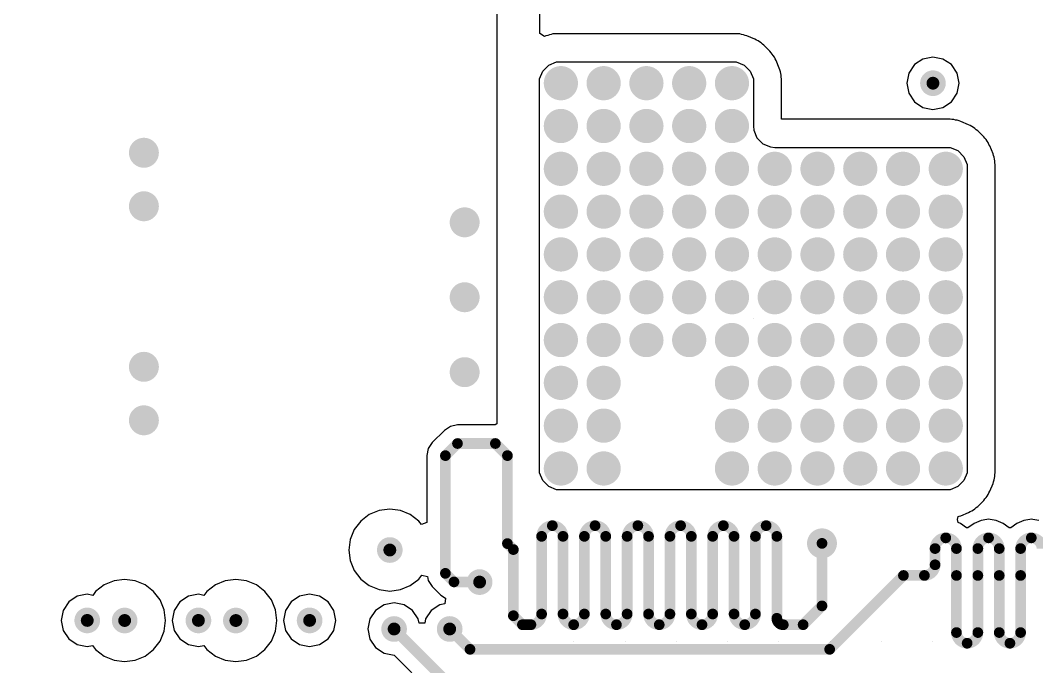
# Model space of a CAD drawing. Header units: millimetres. Extents: x 194 to 375, y 175 to 317.
# Drawn here: x 231.86 to 255.62, y 270.62 to 285.72 of the extents above; entities that cross this region are included whole.
import ezdxf

# ---------------------------------------------------------------- set-up
doc = ezdxf.new("R2010")
doc.units = ezdxf.units.MM
for name, color, linetype in [('Mechanical20', 56, 'Continuous'), ('MidLayer1', 16, 'Continuous'), ('PadHoleLayer', 156, 'Continuous'), ('ViaHoleLayer', 16, 'Continuous')]:
    doc.layers.add(name, color=color, linetype=linetype)

# ---------------------------------------------------------------- blocks, each defined once
blk = doc.blocks.new('PG_HSOF_8_1_B_6')
at = {"layer": 'PadHoleLayer'}
for points in [[(-4.2, 4.8), (-4.2, 4.8), (-4.2, 4.8), (-4.2, 4.8)], [(-3, 4.8), (-3, 4.8), (-3, 4.8), (-3, 4.8)], [(-1.8, 4.8), (-1.8, 4.8), (-1.8, 4.8), (-1.8, 4.8)], [(-0.6, 4.8), (-0.6, 4.8), (-0.6, 4.8), (-0.6, 4.8)], [(0.6, 4.8), (0.6, 4.8), (0.6, 4.8), (0.6, 4.8)], [(1.8, 4.8), (1.8, 4.8), (1.8, 4.8), (1.8, 4.8)], [(3, 4.8), (3, 4.8), (3, 4.8), (3, 4.8)], [(4.2, 4.8), (4.2, 4.8), (4.2, 4.8), (4.2, 4.8)], [(0, -2.75), (0, -2.75), (0, -2.75), (0, -2.75)]]:
    blk.add_lwpolyline(points, close=True, dxfattribs=at)

msp = doc.modelspace()

# ---------------------------------------------------------------- linework, layer by layer
at = {"layer": 'Mechanical20', "const_width": 0.1}
msp.add_lwpolyline([(206.5, 273.9, -0.633005), (299.5, 278.125)], format="xyb", dxfattribs=at)
at = {"layer": 'MidLayer1'}
for p, q in [((243, 290.059), (243, 276.293)), ((244.009, 285.412), (244.009, 290.059)), ((244.114, 285.341), (244.009, 285.412)), ((244.15, 285.356), (244.114, 285.341)), ((244.191, 285.367), (244.15, 285.356)), ((244.231, 285.383), (244.191, 285.367)), ((244.273, 285.389), (244.231, 285.383)), ((244.315, 285.4), (244.273, 285.389)), ((244.358, 285.4), (244.315, 285.4)), ((244.401, 285.406), (244.358, 285.4)), ((248.599, 285.406), (244.401, 285.406)), ((248.642, 285.4), (248.599, 285.406)), ((248.685, 285.4), (248.642, 285.4)), ((248.727, 285.389), (248.685, 285.4)), ((248.769, 285.383), (248.727, 285.389)), ((248.809, 285.367), (248.769, 285.383)), ((248.85, 285.356), (248.809, 285.367)), ((249.034, 285.28), (248.85, 285.356)), ((249.071, 285.258), (249.034, 285.28)), ((249.111, 285.242), (249.071, 285.258)), ((249.145, 285.215), (249.111, 285.242)), ((249.182, 285.194), (249.145, 285.215)), ((249.213, 285.164), (249.182, 285.194)), ((249.247, 285.137), (249.213, 285.164)), ((249.387, 284.997), (249.247, 285.137)), ((249.414, 284.963), (249.387, 284.997)), ((249.444, 284.932), (249.414, 284.963)), ((244.217, 284.674), (244.401, 284.75)), ((244.401, 284.75), (244.5, 284.75)), ((244.5, 284.75), (244.5, 284.75)), ((244.5, 284.75), (248.5, 284.75)), ((248.5, 284.75), (248.599, 284.75)), ((248.599, 284.75), (248.783, 284.674)), ((249.465, 284.895), (249.444, 284.932)), ((249.492, 284.861), (249.465, 284.895)), ((249.508, 284.821), (249.492, 284.861)), ((249.53, 284.784), (249.508, 284.821)), ((249.606, 284.6), (249.53, 284.784)), ((252.966, 284.815), (252.767, 284.683)), ((253.2, 284.862), (252.966, 284.815)), ((253.434, 284.815), (253.2, 284.862)), ((253.633, 284.683), (253.434, 284.815)), ((244, 284.349), (244.076, 284.533)), ((244.076, 284.533), (244.217, 284.674)), ((248.783, 284.674), (248.924, 284.533)), ((248.924, 284.533), (249, 284.349)), ((249.617, 284.559), (249.606, 284.6)), ((249.633, 284.519), (249.617, 284.559)), ((249.639, 284.477), (249.633, 284.519)), ((249.65, 284.435), (249.639, 284.477)), ((252.635, 284.484), (252.588, 284.25)), ((252.767, 284.683), (252.635, 284.484)), ((253.765, 284.484), (253.633, 284.683)), ((253.812, 284.25), (253.765, 284.484)), ((244, 284.25), (244, 284.349)), ((244, 275.25), (244, 284.25)), ((249, 284.349), (249, 284.25)), ((249, 284.25), (249, 284.25)), ((249, 284.25), (249, 283.25)), ((249.65, 284.392), (249.65, 284.435)), ((249.656, 284.349), (249.65, 284.392)), ((249.656, 283.406), (249.656, 284.349)), ((252.588, 284.25), (252.635, 284.016)), ((253.765, 284.016), (253.812, 284.25)), ((252.635, 284.016), (252.767, 283.817)), ((253.633, 283.817), (253.765, 284.016)), ((252.767, 283.817), (252.966, 283.685)), ((253.434, 283.685), (253.633, 283.817)), ((252.966, 283.685), (253.2, 283.638)), ((253.2, 283.638), (253.434, 283.685)), ((253.599, 283.406), (249.656, 283.406)), ((253.642, 283.4), (253.599, 283.406)), ((253.685, 283.4), (253.642, 283.4)), ((253.727, 283.389), (253.685, 283.4)), ((253.769, 283.383), (253.727, 283.389)), ((253.809, 283.367), (253.769, 283.383)), ((253.85, 283.356), (253.809, 283.367)), ((254.034, 283.28), (253.85, 283.356)), ((254.071, 283.258), (254.034, 283.28)), ((249, 283.25), (249.01, 283.152)), ((249.01, 283.152), (249.084, 282.972)), ((254.111, 283.242), (254.071, 283.258)), ((254.145, 283.215), (254.111, 283.242)), ((254.182, 283.194), (254.145, 283.215)), ((254.213, 283.164), (254.182, 283.194)), ((254.247, 283.137), (254.213, 283.164)), ((254.387, 282.997), (254.247, 283.137)), ((249.084, 282.972), (249.222, 282.834)), ((249.222, 282.834), (249.402, 282.76)), ((254.414, 282.963), (254.387, 282.997)), ((254.444, 282.932), (254.414, 282.963)), ((254.465, 282.895), (254.444, 282.932)), ((254.492, 282.861), (254.465, 282.895)), ((254.508, 282.821), (254.492, 282.861)), ((254.53, 282.784), (254.508, 282.821)), ((249.402, 282.76), (249.5, 282.75)), ((249.5, 282.75), (249.5, 282.75)), ((249.5, 282.75), (253.5, 282.75)), ((253.5, 282.75), (253.599, 282.75)), ((253.599, 282.75), (253.783, 282.674)), ((253.783, 282.674), (253.924, 282.533)), ((254.606, 282.6), (254.53, 282.784)), ((254.617, 282.559), (254.606, 282.6)), ((253.924, 282.533), (254, 282.349)), ((254, 282.349), (254, 282.25)), ((254.633, 282.519), (254.617, 282.559)), ((254.639, 282.477), (254.633, 282.519)), ((254.65, 282.435), (254.639, 282.477)), ((254.65, 282.392), (254.65, 282.435)), ((254.656, 282.349), (254.65, 282.392)), ((254.656, 282.25), (254.656, 282.349)), ((254, 282.25), (254, 282.25)), ((254, 282.25), (254, 275.25)), ((254.656, 275.25), (254.656, 282.25)), ((241.917, 276.233), (241.777, 276.139)), ((242.083, 276.266), (241.917, 276.233)), ((242.967, 276.266), (242.083, 276.266)), ((243, 276.293), (242.967, 276.266)), ((241.777, 276.139), (241.494, 275.856)), ((241.4, 275.716), (241.367, 275.55)), ((241.494, 275.856), (241.4, 275.716)), ((241.367, 275.55), (241.367, 273.984)), ((244, 275.151), (244, 275.25)), ((244, 275.25), (244, 275.25)), ((254, 275.25), (254, 275.151)), ((254.656, 275.151), (254.656, 275.25)), ((244.076, 274.967), (244, 275.151)), ((244.217, 274.826), (244.076, 274.967)), ((253.924, 274.967), (253.783, 274.826)), ((254, 275.151), (253.924, 274.967)), ((254.617, 274.941), (254.633, 274.981)), ((254.633, 274.981), (254.639, 275.023)), ((254.639, 275.023), (254.65, 275.065)), ((254.65, 275.108), (254.656, 275.151)), ((254.65, 275.065), (254.65, 275.108)), ((244.401, 274.75), (244.217, 274.826)), ((244.5, 274.75), (244.401, 274.75)), ((253.5, 274.75), (244.5, 274.75)), ((253.599, 274.75), (253.5, 274.75)), ((253.5, 274.75), (253.5, 274.75)), ((253.783, 274.826), (253.599, 274.75)), ((254.53, 274.716), (254.606, 274.9)), ((254.606, 274.9), (254.617, 274.941)), ((254.247, 274.363), (254.387, 274.503)), ((254.387, 274.503), (254.414, 274.537)), ((254.414, 274.537), (254.444, 274.568)), ((254.444, 274.568), (254.465, 274.605)), ((254.465, 274.605), (254.492, 274.639)), ((254.492, 274.639), (254.508, 274.679)), ((254.508, 274.679), (254.53, 274.716)), ((240.252, 274.27), (240.021, 274.175)), ((240.5, 274.303), (240.252, 274.27)), ((240.748, 274.27), (240.5, 274.303)), ((240.979, 274.175), (240.748, 274.27)), ((254.034, 274.22), (254.071, 274.242)), ((254.071, 274.242), (254.111, 274.258)), ((254.111, 274.258), (254.145, 274.284)), ((254.145, 274.284), (254.182, 274.306)), ((254.182, 274.306), (254.213, 274.336)), ((254.213, 274.336), (254.247, 274.363)), ((239.822, 274.022), (239.67, 273.824)), ((240.021, 274.175), (239.822, 274.022)), ((241.178, 274.022), (240.979, 274.175)), ((241.24, 273.941), (241.178, 274.022)), ((253.777, 274.057), (253.791, 274.126)), ((253.786, 273.991), (253.777, 274.057)), ((253.791, 274.126), (253.809, 274.133)), ((253.809, 274.133), (253.85, 274.144)), ((253.85, 274.144), (254.034, 274.22)), ((254.324, 274.036), (254.16, 273.968)), ((254.463, 274.055), (254.324, 274.036)), ((254.5, 274.062), (254.463, 274.055)), ((254.537, 274.055), (254.5, 274.062)), ((254.676, 274.036), (254.537, 274.055)), ((254.84, 273.968), (254.676, 274.036)), ((255.324, 274.036), (255.16, 273.968)), ((255.463, 274.055), (255.324, 274.036)), ((255.5, 274.062), (255.463, 274.055)), ((255.537, 274.055), (255.5, 274.062)), ((255.676, 274.036), (255.537, 274.055)), ((239.67, 273.824), (239.574, 273.593)), ((241.367, 273.984), (241.24, 273.941)), ((253.84, 273.968), (253.786, 273.991)), ((253.981, 273.86), (253.84, 273.968)), ((254.019, 273.86), (253.981, 273.86)), ((254.16, 273.968), (254.019, 273.86)), ((254.981, 273.86), (254.84, 273.968)), ((255.019, 273.86), (254.981, 273.86)), ((255.16, 273.968), (255.019, 273.86)), ((239.574, 273.593), (239.542, 273.345)), ((239.542, 273.345), (239.574, 273.097)), ((239.574, 273.097), (239.67, 272.866)), ((239.67, 272.866), (239.822, 272.667)), ((234.052, 272.624), (233.821, 272.528)), ((234.3, 272.657), (234.052, 272.624)), ((234.548, 272.624), (234.3, 272.657)), ((234.779, 272.528), (234.548, 272.624)), ((236.652, 272.624), (236.421, 272.528)), ((236.9, 272.657), (236.652, 272.624)), ((237.148, 272.624), (236.9, 272.657)), ((237.379, 272.528), (237.148, 272.624)), ((239.822, 272.667), (240.021, 272.515)), ((240.979, 272.515), (241.178, 272.667)), ((241.178, 272.667), (241.246, 272.756)), ((241.246, 272.756), (241.382, 272.725)), ((241.382, 272.725), (241.4, 272.635)), ((241.4, 272.635), (241.494, 272.494)), ((233.622, 272.376), (233.554, 272.286)), ((233.821, 272.528), (233.622, 272.376)), ((234.978, 272.376), (234.779, 272.528)), ((235.13, 272.178), (234.978, 272.376)), ((236.222, 272.376), (236.154, 272.286)), ((236.421, 272.528), (236.222, 272.376)), ((237.578, 272.376), (237.379, 272.528)), ((237.73, 272.178), (237.578, 272.376)), ((240.021, 272.515), (240.252, 272.419)), ((240.252, 272.419), (240.5, 272.387)), ((240.5, 272.387), (240.748, 272.419)), ((240.748, 272.419), (240.979, 272.515)), ((241.494, 272.494), (241.694, 272.294)), ((232.992, 272.133), (232.86, 271.934)), ((233.191, 272.265), (232.992, 272.133)), ((233.425, 272.312), (233.191, 272.265)), ((233.554, 272.286), (233.425, 272.312)), ((235.226, 271.946), (235.13, 272.178)), ((235.592, 272.133), (235.46, 271.934)), ((235.791, 272.265), (235.592, 272.133)), ((236.025, 272.312), (235.791, 272.265)), ((236.154, 272.286), (236.025, 272.312)), ((237.826, 271.946), (237.73, 272.178)), ((238.192, 272.133), (238.06, 271.934)), ((238.391, 272.265), (238.192, 272.133)), ((238.625, 272.312), (238.391, 272.265)), ((238.859, 272.265), (238.625, 272.312)), ((239.058, 272.133), (238.859, 272.265)), ((239.19, 271.934), (239.058, 272.133)), ((240.6, 272.112), (240.366, 272.065)), ((240.834, 272.065), (240.6, 272.112)), ((241.694, 272.294), (241.802, 272.222)), ((241.802, 272.222), (241.788, 272.09)), ((232.86, 271.934), (232.813, 271.7)), ((235.258, 271.698), (235.226, 271.946)), ((235.46, 271.934), (235.413, 271.7)), ((237.858, 271.698), (237.826, 271.946)), ((238.06, 271.934), (238.013, 271.7)), ((239.237, 271.7), (239.19, 271.934)), ((240.167, 271.933), (240.035, 271.734)), ((240.366, 272.065), (240.167, 271.933)), ((241.033, 271.933), (240.834, 272.065)), ((241.165, 271.734), (241.033, 271.933)), ((241.467, 271.933), (241.335, 271.734)), ((241.666, 272.065), (241.467, 271.933)), ((241.788, 272.09), (241.666, 272.065)), ((232.813, 271.7), (232.86, 271.466)), ((235.226, 271.45), (235.258, 271.698)), ((235.413, 271.7), (235.46, 271.466)), ((237.826, 271.45), (237.858, 271.698)), ((238.013, 271.7), (238.06, 271.466)), ((239.19, 271.466), (239.237, 271.7)), ((240.035, 271.734), (239.988, 271.5)), ((241.185, 271.633), (241.165, 271.734)), ((241.315, 271.633), (241.185, 271.633)), ((241.335, 271.734), (241.315, 271.633)), ((232.86, 271.466), (232.992, 271.267)), ((235.13, 271.219), (235.226, 271.45)), ((235.46, 271.466), (235.592, 271.267)), ((237.73, 271.219), (237.826, 271.45)), ((238.06, 271.466), (238.192, 271.267)), ((239.058, 271.267), (239.19, 271.466)), ((239.988, 271.5), (240.035, 271.266)), ((232.992, 271.267), (233.191, 271.135)), ((234.978, 271.021), (235.13, 271.219)), ((235.592, 271.267), (235.791, 271.135)), ((237.578, 271.021), (237.73, 271.219)), ((238.192, 271.267), (238.391, 271.135)), ((238.859, 271.135), (239.058, 271.267)), ((240.035, 271.266), (240.167, 271.067)), ((233.191, 271.135), (233.425, 271.088)), ((233.425, 271.088), (233.552, 271.113)), ((233.552, 271.113), (233.622, 271.021)), ((233.622, 271.021), (233.821, 270.869)), ((234.779, 270.869), (234.978, 271.021)), ((235.791, 271.135), (236.025, 271.088)), ((236.025, 271.088), (236.152, 271.113)), ((236.152, 271.113), (236.222, 271.021)), ((236.222, 271.021), (236.421, 270.869)), ((237.379, 270.869), (237.578, 271.021)), ((238.391, 271.135), (238.625, 271.088)), ((238.625, 271.088), (238.859, 271.135)), ((240.167, 271.067), (240.366, 270.935)), ((240.366, 270.935), (240.599, 270.889)), ((233.821, 270.869), (234.052, 270.773)), ((234.052, 270.773), (234.3, 270.74)), ((234.3, 270.74), (234.548, 270.773)), ((234.548, 270.773), (234.779, 270.869)), ((236.421, 270.869), (236.652, 270.773)), ((236.652, 270.773), (236.9, 270.74)), ((236.9, 270.74), (237.148, 270.773)), ((237.148, 270.773), (237.379, 270.869)), ((240.599, 270.889), (241.419, 270.069))]:
    msp.add_line(p, q, dxfattribs=at)
for points, const_width in [([(244.3, 284.25, 1), (244.7, 284.25, 1)], 0.4), ([(245.3, 284.25, 1), (245.7, 284.25, 1)], 0.4), ([(246.3, 284.25, 1), (246.7, 284.25, 1)], 0.4), ([(247.3, 284.25, 1), (247.7, 284.25, 1)], 0.4), ([(248.3, 284.25, 1), (248.7, 284.25, 1)], 0.4), ([(253.05, 284.25, 1), (253.35, 284.25, 1)], 0.3), ([(244.3, 283.25, 1), (244.7, 283.25, 1)], 0.4), ([(245.3, 283.25, 1), (245.7, 283.25, 1)], 0.4), ([(246.3, 283.25, 1), (246.7, 283.25, 1)], 0.4), ([(247.3, 283.25, 1), (247.7, 283.25, 1)], 0.4), ([(248.3, 283.25, 1), (248.7, 283.25, 1)], 0.4), ([(234.575, 282.625, 1), (234.925, 282.625, 1)], 0.35), ([(244.3, 282.25, 1), (244.7, 282.25, 1)], 0.4), ([(245.3, 282.25, 1), (245.7, 282.25, 1)], 0.4), ([(246.3, 282.25, 1), (246.7, 282.25, 1)], 0.4), ([(247.3, 282.25, 1), (247.7, 282.25, 1)], 0.4), ([(248.3, 282.25, 1), (248.7, 282.25, 1)], 0.4), ([(249.3, 282.25, 1), (249.7, 282.25, 1)], 0.4), ([(250.3, 282.25, 1), (250.7, 282.25, 1)], 0.4), ([(251.3, 282.25, 1), (251.7, 282.25, 1)], 0.4), ([(252.3, 282.25, 1), (252.7, 282.25, 1)], 0.4), ([(253.3, 282.25, 1), (253.7, 282.25, 1)], 0.4), ([(234.575, 281.375, 1), (234.925, 281.375, 1)], 0.35), ([(244.3, 281.25, 1), (244.7, 281.25, 1)], 0.4), ([(245.3, 281.25, 1), (245.7, 281.25, 1)], 0.4), ([(246.3, 281.25, 1), (246.7, 281.25, 1)], 0.4), ([(247.3, 281.25, 1), (247.7, 281.25, 1)], 0.4), ([(248.3, 281.25, 1), (248.7, 281.25, 1)], 0.4), ([(249.3, 281.25, 1), (249.7, 281.25, 1)], 0.4), ([(250.3, 281.25, 1), (250.7, 281.25, 1)], 0.4), ([(251.3, 281.25, 1), (251.7, 281.25, 1)], 0.4), ([(252.3, 281.25, 1), (252.7, 281.25, 1)], 0.4), ([(253.3, 281.25, 1), (253.7, 281.25, 1)], 0.4), ([(242.075, 281, 1), (242.425, 281, 1)], 0.35), ([(244.3, 280.25, 1), (244.7, 280.25, 1)], 0.4), ([(245.3, 280.25, 1), (245.7, 280.25, 1)], 0.4), ([(246.3, 280.25, 1), (246.7, 280.25, 1)], 0.4), ([(247.3, 280.25, 1), (247.7, 280.25, 1)], 0.4), ([(248.3, 280.25, 1), (248.7, 280.25, 1)], 0.4), ([(249.3, 280.25, 1), (249.7, 280.25, 1)], 0.4), ([(250.3, 280.25, 1), (250.7, 280.25, 1)], 0.4), ([(251.3, 280.25, 1), (251.7, 280.25, 1)], 0.4), ([(252.3, 280.25, 1), (252.7, 280.25, 1)], 0.4), ([(253.3, 280.25, 1), (253.7, 280.25, 1)], 0.4), ([(242.075, 279.25, 1), (242.425, 279.25, 1)], 0.35), ([(244.3, 279.25, 1), (244.7, 279.25, 1)], 0.4), ([(245.3, 279.25, 1), (245.7, 279.25, 1)], 0.4), ([(246.3, 279.25, 1), (246.7, 279.25, 1)], 0.4), ([(247.3, 279.25, 1), (247.7, 279.25, 1)], 0.4), ([(248.3, 279.25, 1), (248.7, 279.25, 1)], 0.4), ([(249.3, 279.25, 1), (249.7, 279.25, 1)], 0.4), ([(250.3, 279.25, 1), (250.7, 279.25, 1)], 0.4), ([(251.3, 279.25, 1), (251.7, 279.25, 1)], 0.4), ([(252.3, 279.25, 1), (252.7, 279.25, 1)], 0.4), ([(253.3, 279.25, 1), (253.7, 279.25, 1)], 0.4), ([(244.3, 278.25, 1), (244.7, 278.25, 1)], 0.4), ([(245.3, 278.25, 1), (245.7, 278.25, 1)], 0.4), ([(246.3, 278.25, 1), (246.7, 278.25, 1)], 0.4), ([(247.3, 278.25, 1), (247.7, 278.25, 1)], 0.4), ([(248.3, 278.25, 1), (248.7, 278.25, 1)], 0.4), ([(249.3, 278.25, 1), (249.7, 278.25, 1)], 0.4), ([(250.3, 278.25, 1), (250.7, 278.25, 1)], 0.4), ([(251.3, 278.25, 1), (251.7, 278.25, 1)], 0.4), ([(252.3, 278.25, 1), (252.7, 278.25, 1)], 0.4), ([(253.3, 278.25, 1), (253.7, 278.25, 1)], 0.4), ([(234.575, 277.625, 1), (234.925, 277.625, 1)], 0.35), ([(242.075, 277.5, 1), (242.425, 277.5, 1)], 0.35), ([(244.3, 277.25, 1), (244.7, 277.25, 1)], 0.4), ([(245.3, 277.25, 1), (245.7, 277.25, 1)], 0.4), ([(248.3, 277.25, 1), (248.7, 277.25, 1)], 0.4), ([(249.3, 277.25, 1), (249.7, 277.25, 1)], 0.4), ([(250.3, 277.25, 1), (250.7, 277.25, 1)], 0.4), ([(251.3, 277.25, 1), (251.7, 277.25, 1)], 0.4), ([(252.3, 277.25, 1), (252.7, 277.25, 1)], 0.4), ([(253.3, 277.25, 1), (253.7, 277.25, 1)], 0.4), ([(234.575, 276.375, 1), (234.925, 276.375, 1)], 0.35), ([(244.3, 276.25, 1), (244.7, 276.25, 1)], 0.4), ([(245.3, 276.25, 1), (245.7, 276.25, 1)], 0.4), ([(248.3, 276.25, 1), (248.7, 276.25, 1)], 0.4), ([(249.3, 276.25, 1), (249.7, 276.25, 1)], 0.4), ([(250.3, 276.25, 1), (250.7, 276.25, 1)], 0.4), ([(251.3, 276.25, 1), (251.7, 276.25, 1)], 0.4), ([(252.3, 276.25, 1), (252.7, 276.25, 1)], 0.4), ([(253.3, 276.25, 1), (253.7, 276.25, 1)], 0.4), ([(242.02, 275.833, 1), (242.145, 275.833, 1)], 0.125), ([(242.02, 275.833, 1), (242.145, 275.833, 1)], 0.125), ([(242.905, 275.833, 1), (243.03, 275.833, 1)], 0.125), ([(242.905, 275.833, 1), (243.03, 275.833, 1)], 0.125), ([(241.737, 275.55, 1), (241.862, 275.55, 1)], 0.125), ([(241.737, 275.55, 1), (241.862, 275.55, 1)], 0.125), ([(243.188, 275.55, 1), (243.313, 275.55, 1)], 0.125), ([(243.188, 275.55, 1), (243.313, 275.55, 1)], 0.125), ([(244.3, 275.25, 1), (244.7, 275.25, 1)], 0.4), ([(245.3, 275.25, 1), (245.7, 275.25, 1)], 0.4), ([(248.3, 275.25, 1), (248.7, 275.25, 1)], 0.4), ([(249.3, 275.25, 1), (249.7, 275.25, 1)], 0.4), ([(250.3, 275.25, 1), (250.7, 275.25, 1)], 0.4), ([(251.3, 275.25, 1), (251.7, 275.25, 1)], 0.4), ([(252.3, 275.25, 1), (252.7, 275.25, 1)], 0.4), ([(253.3, 275.25, 1), (253.7, 275.25, 1)], 0.4), ([(244.237, 273.914, 1), (244.362, 273.914, 1)], 0.125), ([(244.237, 273.914, 1), (244.362, 273.914, 1)], 0.125), ([(245.237, 273.914, 1), (245.362, 273.914, 1)], 0.125), ([(245.237, 273.914, 1), (245.362, 273.914, 1)], 0.125), ([(246.237, 273.914, 1), (246.362, 273.914, 1)], 0.125), ([(246.237, 273.914, 1), (246.362, 273.914, 1)], 0.125), ([(247.237, 273.914, 1), (247.362, 273.914, 1)], 0.125), ([(247.237, 273.914, 1), (247.362, 273.914, 1)], 0.125), ([(248.237, 273.914, 1), (248.362, 273.914, 1)], 0.125), ([(248.237, 273.914, 1), (248.362, 273.914, 1)], 0.125), ([(249.237, 273.914, 1), (249.362, 273.914, 1)], 0.125), ([(249.237, 273.914, 1), (249.362, 273.914, 1)], 0.125), ([(243.987, 273.664, 1), (244.112, 273.664, 1)], 0.125), ([(243.987, 273.664, 1), (244.112, 273.664, 1)], 0.125), ([(244.487, 273.664, 1), (244.612, 273.664, 1)], 0.125), ([(244.487, 273.664, 1), (244.612, 273.664, 1)], 0.125), ([(244.987, 273.664, 1), (245.112, 273.664, 1)], 0.125), ([(244.987, 273.664, 1), (245.112, 273.664, 1)], 0.125), ([(245.487, 273.664, 1), (245.612, 273.664, 1)], 0.125), ([(245.487, 273.664, 1), (245.612, 273.664, 1)], 0.125), ([(245.987, 273.664, 1), (246.112, 273.664, 1)], 0.125), ([(245.987, 273.664, 1), (246.112, 273.664, 1)], 0.125), ([(246.487, 273.664, 1), (246.612, 273.664, 1)], 0.125), ([(246.487, 273.664, 1), (246.612, 273.664, 1)], 0.125), ([(246.987, 273.664, 1), (247.112, 273.664, 1)], 0.125), ([(246.987, 273.664, 1), (247.112, 273.664, 1)], 0.125), ([(247.487, 273.664, 1), (247.612, 273.664, 1)], 0.125), ([(247.487, 273.664, 1), (247.612, 273.664, 1)], 0.125), ([(247.987, 273.664, 1), (248.112, 273.664, 1)], 0.125), ([(247.987, 273.664, 1), (248.112, 273.664, 1)], 0.125), ([(248.487, 273.664, 1), (248.612, 273.664, 1)], 0.125), ([(248.487, 273.664, 1), (248.612, 273.664, 1)], 0.125), ([(248.987, 273.664, 1), (249.112, 273.664, 1)], 0.125), ([(248.987, 273.664, 1), (249.112, 273.664, 1)], 0.125), ([(249.487, 273.664, 1), (249.612, 273.664, 1)], 0.125), ([(249.487, 273.664, 1), (249.612, 273.664, 1)], 0.125), ([(250.43, 273.5, 1), (250.78, 273.5, 1)], 0.35), ([(240.35, 273.345, 1), (240.65, 273.345, 1)], 0.3), ([(243.188, 273.495, 1), (243.313, 273.495, 1)], 0.125), ([(243.188, 273.495, 1), (243.313, 273.495, 1)], 0.125), ([(250.543, 273.5, 1), (250.668, 273.5, 1)], 0.125), ([(253.437, 273.629, 1), (253.562, 273.629, 1)], 0.125), ([(253.437, 273.629, 1), (253.562, 273.629, 1)], 0.125), ([(254.437, 273.629, 1), (254.562, 273.629, 1)], 0.125), ([(254.437, 273.629, 1), (254.562, 273.629, 1)], 0.125), ([(255.437, 273.629, 1), (255.562, 273.629, 1)], 0.125), ([(255.437, 273.629, 1), (255.562, 273.629, 1)], 0.125), ([(243.327, 273.355, 1), (243.452, 273.355, 1)], 0.125), ([(243.327, 273.355, 1), (243.452, 273.355, 1)], 0.125), ([(253.187, 273.379, 1), (253.312, 273.379, 1)], 0.125), ([(253.187, 273.379, 1), (253.312, 273.379, 1)], 0.125), ([(253.687, 273.379, 1), (253.812, 273.379, 1)], 0.125), ([(253.687, 273.379, 1), (253.812, 273.379, 1)], 0.125), ([(254.187, 273.379, 1), (254.312, 273.379, 1)], 0.125), ([(254.187, 273.379, 1), (254.312, 273.379, 1)], 0.125), ([(254.687, 273.379, 1), (254.812, 273.379, 1)], 0.125), ([(254.687, 273.379, 1), (254.812, 273.379, 1)], 0.125), ([(255.187, 273.379, 1), (255.312, 273.379, 1)], 0.125), ([(255.187, 273.379, 1), (255.312, 273.379, 1)], 0.125), ([(253.187, 273, 1), (253.312, 273, 1)], 0.125), ([(253.187, 273, 1), (253.312, 273, 1)], 0.125), ([(241.737, 272.8, 1), (241.862, 272.8, 1)], 0.125), ([(241.737, 272.8, 1), (241.862, 272.8, 1)], 0.125), ([(242.45, 272.596, 1), (242.75, 272.596, 1)], 0.3), ([(252.447, 272.75, 1), (252.572, 272.75, 1)], 0.125), ([(252.447, 272.75, 1), (252.572, 272.75, 1)], 0.125), ([(252.937, 272.75, 1), (253.062, 272.75, 1)], 0.125), ([(252.937, 272.75, 1), (253.062, 272.75, 1)], 0.125), ([(253.687, 272.75, 1), (253.812, 272.75, 1)], 0.125), ([(253.687, 272.75, 1), (253.812, 272.75, 1)], 0.125), ([(254.187, 272.75, 1), (254.312, 272.75, 1)], 0.125), ([(254.187, 272.75, 1), (254.312, 272.75, 1)], 0.125), ([(254.687, 272.75, 1), (254.812, 272.75, 1)], 0.125), ([(254.687, 272.75, 1), (254.812, 272.75, 1)], 0.125), ([(255.187, 272.75, 1), (255.312, 272.75, 1)], 0.125), ([(255.187, 272.75, 1), (255.312, 272.75, 1)], 0.125), ([(241.938, 272.6, 1), (242.063, 272.6, 1)], 0.125), ([(241.938, 272.6, 1), (242.063, 272.6, 1)], 0.125), ([(242.533, 272.6, 1), (242.658, 272.6, 1)], 0.125), ([(242.533, 272.6, 1), (242.658, 272.6, 1)], 0.125), ([(242.538, 272.596, 1), (242.662, 272.596, 1)], 0.125), ([(250.543, 272.04, 1), (250.668, 272.04, 1)], 0.125), ([(250.543, 272.04, 1), (250.668, 272.04, 1)], 0.125), ([(233.275, 271.7, 1), (233.575, 271.7, 1)], 0.3), ([(234.15, 271.698, 1), (234.45, 271.698, 1)], 0.3), ([(235.875, 271.7, 1), (236.175, 271.7, 1)], 0.3), ([(236.75, 271.698, 1), (237.05, 271.698, 1)], 0.3), ([(238.475, 271.7, 1), (238.775, 271.7, 1)], 0.3), ([(243.327, 271.81, 1), (243.452, 271.81, 1)], 0.125), ([(243.327, 271.81, 1), (243.452, 271.81, 1)], 0.125), ([(243.987, 271.85, 1), (244.112, 271.85, 1)], 0.125), ([(243.987, 271.85, 1), (244.112, 271.85, 1)], 0.125), ([(244.487, 271.85, 1), (244.612, 271.85, 1)], 0.125), ([(244.487, 271.85, 1), (244.612, 271.85, 1)], 0.125), ([(244.987, 271.85, 1), (245.112, 271.85, 1)], 0.125), ([(244.987, 271.85, 1), (245.112, 271.85, 1)], 0.125), ([(245.487, 271.85, 1), (245.612, 271.85, 1)], 0.125), ([(245.487, 271.85, 1), (245.612, 271.85, 1)], 0.125), ([(245.987, 271.85, 1), (246.112, 271.85, 1)], 0.125), ([(245.987, 271.85, 1), (246.112, 271.85, 1)], 0.125), ([(246.487, 271.85, 1), (246.612, 271.85, 1)], 0.125), ([(246.487, 271.85, 1), (246.612, 271.85, 1)], 0.125), ([(246.987, 271.85, 1), (247.112, 271.85, 1)], 0.125), ([(246.987, 271.85, 1), (247.112, 271.85, 1)], 0.125), ([(247.487, 271.85, 1), (247.612, 271.85, 1)], 0.125), ([(247.487, 271.85, 1), (247.612, 271.85, 1)], 0.125), ([(247.987, 271.85, 1), (248.112, 271.85, 1)], 0.125), ([(247.987, 271.85, 1), (248.112, 271.85, 1)], 0.125), ([(248.487, 271.85, 1), (248.612, 271.85, 1)], 0.125), ([(248.487, 271.85, 1), (248.612, 271.85, 1)], 0.125), ([(248.987, 271.85, 1), (249.112, 271.85, 1)], 0.125), ([(248.987, 271.85, 1), (249.112, 271.85, 1)], 0.125), ([(249.487, 271.75, 1), (249.612, 271.75, 1)], 0.125), ([(249.487, 271.75, 1), (249.612, 271.75, 1)], 0.125), ([(240.45, 271.5, 1), (240.75, 271.5, 1)], 0.3), ([(241.75, 271.5, 1), (242.05, 271.5, 1)], 0.3), ([(243.538, 271.6, 1), (243.662, 271.6, 1)], 0.125), ([(243.538, 271.6, 1), (243.662, 271.6, 1)], 0.125), ([(243.737, 271.6, 1), (243.862, 271.6, 1)], 0.125), ([(243.737, 271.6, 1), (243.862, 271.6, 1)], 0.125), ([(244.737, 271.6, 1), (244.862, 271.6, 1)], 0.125), ([(244.737, 271.6, 1), (244.862, 271.6, 1)], 0.125), ([(245.737, 271.6, 1), (245.862, 271.6, 1)], 0.125), ([(245.737, 271.6, 1), (245.862, 271.6, 1)], 0.125), ([(246.737, 271.6, 1), (246.862, 271.6, 1)], 0.125), ([(246.737, 271.6, 1), (246.862, 271.6, 1)], 0.125), ([(247.737, 271.6, 1), (247.862, 271.6, 1)], 0.125), ([(247.737, 271.6, 1), (247.862, 271.6, 1)], 0.125), ([(248.737, 271.6, 1), (248.862, 271.6, 1)], 0.125), ([(248.737, 271.6, 1), (248.862, 271.6, 1)], 0.125), ([(249.638, 271.6, 1), (249.763, 271.6, 1)], 0.125), ([(249.638, 271.6, 1), (249.763, 271.6, 1)], 0.125), ([(250.102, 271.6, 1), (250.227, 271.6, 1)], 0.125), ([(250.102, 271.6, 1), (250.227, 271.6, 1)], 0.125), ([(240.537, 271.5, 1), (240.662, 271.5, 1)], 0.125), ([(241.837, 271.5, 1), (241.962, 271.5, 1)], 0.125), ([(253.687, 271.417, 1), (253.812, 271.417, 1)], 0.125), ([(253.687, 271.417, 1), (253.812, 271.417, 1)], 0.125), ([(254.187, 271.417, 1), (254.312, 271.417, 1)], 0.125), ([(254.187, 271.417, 1), (254.312, 271.417, 1)], 0.125), ([(254.687, 271.417, 1), (254.812, 271.417, 1)], 0.125), ([(254.687, 271.417, 1), (254.812, 271.417, 1)], 0.125), ([(255.187, 271.417, 1), (255.312, 271.417, 1)], 0.125), ([(255.187, 271.417, 1), (255.312, 271.417, 1)], 0.125), ([(253.937, 271.167, 1), (254.062, 271.167, 1)], 0.125), ([(253.937, 271.167, 1), (254.062, 271.167, 1)], 0.125), ([(254.937, 271.167, 1), (255.062, 271.167, 1)], 0.125), ([(254.937, 271.167, 1), (255.062, 271.167, 1)], 0.125), ([(242.312, 271.025, 1), (242.437, 271.025, 1)], 0.125), ([(242.312, 271.025, 1), (242.437, 271.025, 1)], 0.125), ([(250.722, 271.025, 1), (250.847, 271.025, 1)], 0.125), ([(250.722, 271.025, 1), (250.847, 271.025, 1)], 0.125)]:
    msp.add_lwpolyline(points, format="xyb", close=True, dxfattribs=dict(at, const_width=const_width))
at = {"layer": 'MidLayer1', "const_width": 0.25}
for points in [[(241.8, 275.55), (242.083, 275.833)], [(242.083, 275.833), (242.967, 275.833)], [(242.967, 275.833), (243.25, 275.55)], [(241.8, 272.8), (241.8, 275.55)], [(243.25, 273.495), (243.25, 275.55)], [(244.05, 271.85), (244.05, 273.664)], [(244.55, 271.85), (244.55, 273.664)], [(245.05, 271.85), (245.05, 273.664)], [(245.55, 271.85), (245.55, 273.664)], [(246.05, 271.85), (246.05, 273.664)], [(246.55, 271.85), (246.55, 273.664)], [(247.05, 271.85), (247.05, 273.664)], [(247.55, 271.85), (247.55, 273.664)], [(248.05, 271.85), (248.05, 273.664)], [(248.55, 271.85), (248.55, 273.664)], [(249.05, 271.85), (249.05, 273.664)], [(249.55, 271.75), (249.55, 273.664)], [(243.25, 273.495), (243.39, 273.355)], [(250.605, 272.04), (250.605, 273.5)], [(243.39, 271.81), (243.39, 273.355)], [(253.25, 273), (253.25, 273.379)], [(253.75, 272.75), (253.75, 273.379)], [(254.25, 272.75), (254.25, 273.379)], [(254.75, 272.75), (254.75, 273.379)], [(255.25, 272.75), (255.25, 273.379)], [(241.8, 272.8), (242, 272.6)], [(250.785, 271.025), (252.51, 272.75)], [(252.51, 272.75), (253, 272.75)], [(253.75, 271.417), (253.75, 272.75)], [(254.25, 271.417), (254.25, 272.75)], [(254.75, 271.417), (254.75, 272.75)], [(255.25, 271.417), (255.25, 272.75)], [(242, 272.6), (242.595, 272.6)], [(242.595, 272.6), (242.6, 272.596)], [(250.165, 271.6), (250.605, 272.04)], [(243.39, 271.81), (243.6, 271.6)], [(243.6, 271.6), (243.8, 271.6)], [(249.7, 271.6), (250.165, 271.6)], [(240.6, 271.5), (241.725, 270.375)], [(241.9, 271.5), (242.375, 271.025)], [(242.375, 271.025), (250.785, 271.025)]]:
    msp.add_lwpolyline(points, dxfattribs=at)
for points in [[(244.05, 273.664, -0.414214), (244.3, 273.914)], [(244.3, 273.914, -0.414214), (244.55, 273.664)], [(245.05, 273.664, -0.414214), (245.3, 273.914)], [(245.3, 273.914, -0.414214), (245.55, 273.664)], [(246.05, 273.664, -0.414214), (246.3, 273.914)], [(246.3, 273.914, -0.414214), (246.55, 273.664)], [(247.05, 273.664, -0.414214), (247.3, 273.914)], [(247.3, 273.914, -0.414214), (247.55, 273.664)], [(248.05, 273.664, -0.414214), (248.3, 273.914)], [(248.3, 273.914, -0.414214), (248.55, 273.664)], [(249.05, 273.664, -0.414214), (249.3, 273.914)], [(249.3, 273.914, -0.414214), (249.55, 273.664)], [(253.25, 273.379, -0.414214), (253.5, 273.629)], [(253.5, 273.629, -0.414214), (253.75, 273.379)], [(254.25, 273.379, -0.414214), (254.5, 273.629)], [(254.5, 273.629, -0.414214), (254.75, 273.379)], [(255.25, 273.379, -0.414214), (255.5, 273.629)], [(255.5, 273.629, -0.414214), (255.75, 273.379)], [(253.25, 273, -0.414214), (253, 272.75)], [(244.05, 271.85, -0.414214), (243.8, 271.6)], [(244.8, 271.6, -0.414214), (244.55, 271.85)], [(245.05, 271.85, -0.414214), (244.8, 271.6)], [(245.8, 271.6, -0.414214), (245.55, 271.85)], [(246.05, 271.85, -0.414214), (245.8, 271.6)], [(246.8, 271.6, -0.414214), (246.55, 271.85)], [(247.05, 271.85, -0.414214), (246.8, 271.6)], [(247.8, 271.6, -0.414214), (247.55, 271.85)], [(248.05, 271.85, -0.414214), (247.8, 271.6)], [(248.8, 271.6, -0.414214), (248.55, 271.85)], [(249.05, 271.85, -0.414214), (248.8, 271.6)], [(249.7, 271.6, -0.414214), (249.55, 271.75)], [(254, 271.167, -0.414214), (253.75, 271.417)], [(254.25, 271.417, -0.414214), (254, 271.167)], [(255, 271.167, -0.414214), (254.75, 271.417)], [(255.25, 271.417, -0.414214), (255, 271.167)]]:
    msp.add_lwpolyline(points, format="xyb", dxfattribs=at)
at = {"layer": 'ViaHoleLayer'}
for points, const_width in [([(244.4, 284.25, 1), (244.6, 284.25, 1)], 0.2), ([(245.4, 284.25, 1), (245.6, 284.25, 1)], 0.2), ([(246.4, 284.25, 1), (246.6, 284.25, 1)], 0.2), ([(247.4, 284.25, 1), (247.6, 284.25, 1)], 0.2), ([(248.4, 284.25, 1), (248.6, 284.25, 1)], 0.2), ([(253.125, 284.25, 1), (253.275, 284.25, 1)], 0.15), ([(244.4, 283.25, 1), (244.6, 283.25, 1)], 0.2), ([(245.4, 283.25, 1), (245.6, 283.25, 1)], 0.2), ([(246.4, 283.25, 1), (246.6, 283.25, 1)], 0.2), ([(247.4, 283.25, 1), (247.6, 283.25, 1)], 0.2), ([(248.4, 283.25, 1), (248.6, 283.25, 1)], 0.2), ([(234.662, 282.625, 1), (234.837, 282.625, 1)], 0.175), ([(244.4, 282.25, 1), (244.6, 282.25, 1)], 0.2), ([(245.4, 282.25, 1), (245.6, 282.25, 1)], 0.2), ([(246.4, 282.25, 1), (246.6, 282.25, 1)], 0.2), ([(247.4, 282.25, 1), (247.6, 282.25, 1)], 0.2), ([(248.4, 282.25, 1), (248.6, 282.25, 1)], 0.2), ([(249.4, 282.25, 1), (249.6, 282.25, 1)], 0.2), ([(250.4, 282.25, 1), (250.6, 282.25, 1)], 0.2), ([(251.4, 282.25, 1), (251.6, 282.25, 1)], 0.2), ([(252.4, 282.25, 1), (252.6, 282.25, 1)], 0.2), ([(253.4, 282.25, 1), (253.6, 282.25, 1)], 0.2), ([(234.662, 281.375, 1), (234.837, 281.375, 1)], 0.175), ([(244.4, 281.25, 1), (244.6, 281.25, 1)], 0.2), ([(245.4, 281.25, 1), (245.6, 281.25, 1)], 0.2), ([(246.4, 281.25, 1), (246.6, 281.25, 1)], 0.2), ([(247.4, 281.25, 1), (247.6, 281.25, 1)], 0.2), ([(248.4, 281.25, 1), (248.6, 281.25, 1)], 0.2), ([(249.4, 281.25, 1), (249.6, 281.25, 1)], 0.2), ([(250.4, 281.25, 1), (250.6, 281.25, 1)], 0.2), ([(251.4, 281.25, 1), (251.6, 281.25, 1)], 0.2), ([(252.4, 281.25, 1), (252.6, 281.25, 1)], 0.2), ([(253.4, 281.25, 1), (253.6, 281.25, 1)], 0.2), ([(242.163, 281, 1), (242.338, 281, 1)], 0.175), ([(244.4, 280.25, 1), (244.6, 280.25, 1)], 0.2), ([(245.4, 280.25, 1), (245.6, 280.25, 1)], 0.2), ([(246.4, 280.25, 1), (246.6, 280.25, 1)], 0.2), ([(247.4, 280.25, 1), (247.6, 280.25, 1)], 0.2), ([(248.4, 280.25, 1), (248.6, 280.25, 1)], 0.2), ([(249.4, 280.25, 1), (249.6, 280.25, 1)], 0.2), ([(250.4, 280.25, 1), (250.6, 280.25, 1)], 0.2), ([(251.4, 280.25, 1), (251.6, 280.25, 1)], 0.2), ([(252.4, 280.25, 1), (252.6, 280.25, 1)], 0.2), ([(253.4, 280.25, 1), (253.6, 280.25, 1)], 0.2), ([(242.163, 279.25, 1), (242.338, 279.25, 1)], 0.175), ([(244.4, 279.25, 1), (244.6, 279.25, 1)], 0.2), ([(245.4, 279.25, 1), (245.6, 279.25, 1)], 0.2), ([(246.4, 279.25, 1), (246.6, 279.25, 1)], 0.2), ([(247.4, 279.25, 1), (247.6, 279.25, 1)], 0.2), ([(248.4, 279.25, 1), (248.6, 279.25, 1)], 0.2), ([(249.4, 279.25, 1), (249.6, 279.25, 1)], 0.2), ([(250.4, 279.25, 1), (250.6, 279.25, 1)], 0.2), ([(251.4, 279.25, 1), (251.6, 279.25, 1)], 0.2), ([(252.4, 279.25, 1), (252.6, 279.25, 1)], 0.2), ([(253.4, 279.25, 1), (253.6, 279.25, 1)], 0.2), ([(244.4, 278.25, 1), (244.6, 278.25, 1)], 0.2), ([(245.4, 278.25, 1), (245.6, 278.25, 1)], 0.2), ([(246.4, 278.25, 1), (246.6, 278.25, 1)], 0.2), ([(247.4, 278.25, 1), (247.6, 278.25, 1)], 0.2), ([(248.4, 278.25, 1), (248.6, 278.25, 1)], 0.2), ([(249.4, 278.25, 1), (249.6, 278.25, 1)], 0.2), ([(250.4, 278.25, 1), (250.6, 278.25, 1)], 0.2), ([(251.4, 278.25, 1), (251.6, 278.25, 1)], 0.2), ([(252.4, 278.25, 1), (252.6, 278.25, 1)], 0.2), ([(253.4, 278.25, 1), (253.6, 278.25, 1)], 0.2), ([(234.662, 277.625, 1), (234.837, 277.625, 1)], 0.175), ([(242.163, 277.5, 1), (242.338, 277.5, 1)], 0.175), ([(244.4, 277.25, 1), (244.6, 277.25, 1)], 0.2), ([(245.4, 277.25, 1), (245.6, 277.25, 1)], 0.2), ([(248.4, 277.25, 1), (248.6, 277.25, 1)], 0.2), ([(249.4, 277.25, 1), (249.6, 277.25, 1)], 0.2), ([(250.4, 277.25, 1), (250.6, 277.25, 1)], 0.2), ([(251.4, 277.25, 1), (251.6, 277.25, 1)], 0.2), ([(252.4, 277.25, 1), (252.6, 277.25, 1)], 0.2), ([(253.4, 277.25, 1), (253.6, 277.25, 1)], 0.2), ([(234.662, 276.375, 1), (234.837, 276.375, 1)], 0.175), ([(244.4, 276.25, 1), (244.6, 276.25, 1)], 0.2), ([(245.4, 276.25, 1), (245.6, 276.25, 1)], 0.2), ([(248.4, 276.25, 1), (248.6, 276.25, 1)], 0.2), ([(249.4, 276.25, 1), (249.6, 276.25, 1)], 0.2), ([(250.4, 276.25, 1), (250.6, 276.25, 1)], 0.2), ([(251.4, 276.25, 1), (251.6, 276.25, 1)], 0.2), ([(252.4, 276.25, 1), (252.6, 276.25, 1)], 0.2), ([(253.4, 276.25, 1), (253.6, 276.25, 1)], 0.2), ([(244.4, 275.25, 1), (244.6, 275.25, 1)], 0.2), ([(245.4, 275.25, 1), (245.6, 275.25, 1)], 0.2), ([(248.4, 275.25, 1), (248.6, 275.25, 1)], 0.2), ([(249.4, 275.25, 1), (249.6, 275.25, 1)], 0.2), ([(250.4, 275.25, 1), (250.6, 275.25, 1)], 0.2), ([(251.4, 275.25, 1), (251.6, 275.25, 1)], 0.2), ([(252.4, 275.25, 1), (252.6, 275.25, 1)], 0.2), ([(253.4, 275.25, 1), (253.6, 275.25, 1)], 0.2), ([(250.518, 273.5, 1), (250.693, 273.5, 1)], 0.175), ([(240.425, 273.345, 1), (240.575, 273.345, 1)], 0.15), ([(242.525, 272.596, 1), (242.675, 272.596, 1)], 0.15), ([(233.35, 271.7, 1), (233.5, 271.7, 1)], 0.15), ([(234.225, 271.698, 1), (234.375, 271.698, 1)], 0.15), ([(235.95, 271.7, 1), (236.1, 271.7, 1)], 0.15), ([(236.825, 271.698, 1), (236.975, 271.698, 1)], 0.15), ([(238.55, 271.7, 1), (238.7, 271.7, 1)], 0.15), ([(240.525, 271.5, 1), (240.675, 271.5, 1)], 0.15), ([(241.825, 271.5, 1), (241.975, 271.5, 1)], 0.15)]:
    msp.add_lwpolyline(points, format="xyb", close=True, dxfattribs=dict(at, const_width=const_width))

# ---------------------------------------------------------------- block references
at = {"rotation": 180}
msp.add_blockref('PG_HSOF_8_1_B_6', (249, 276), dxfattribs=at)

doc.saveas('drawing.dxf')
